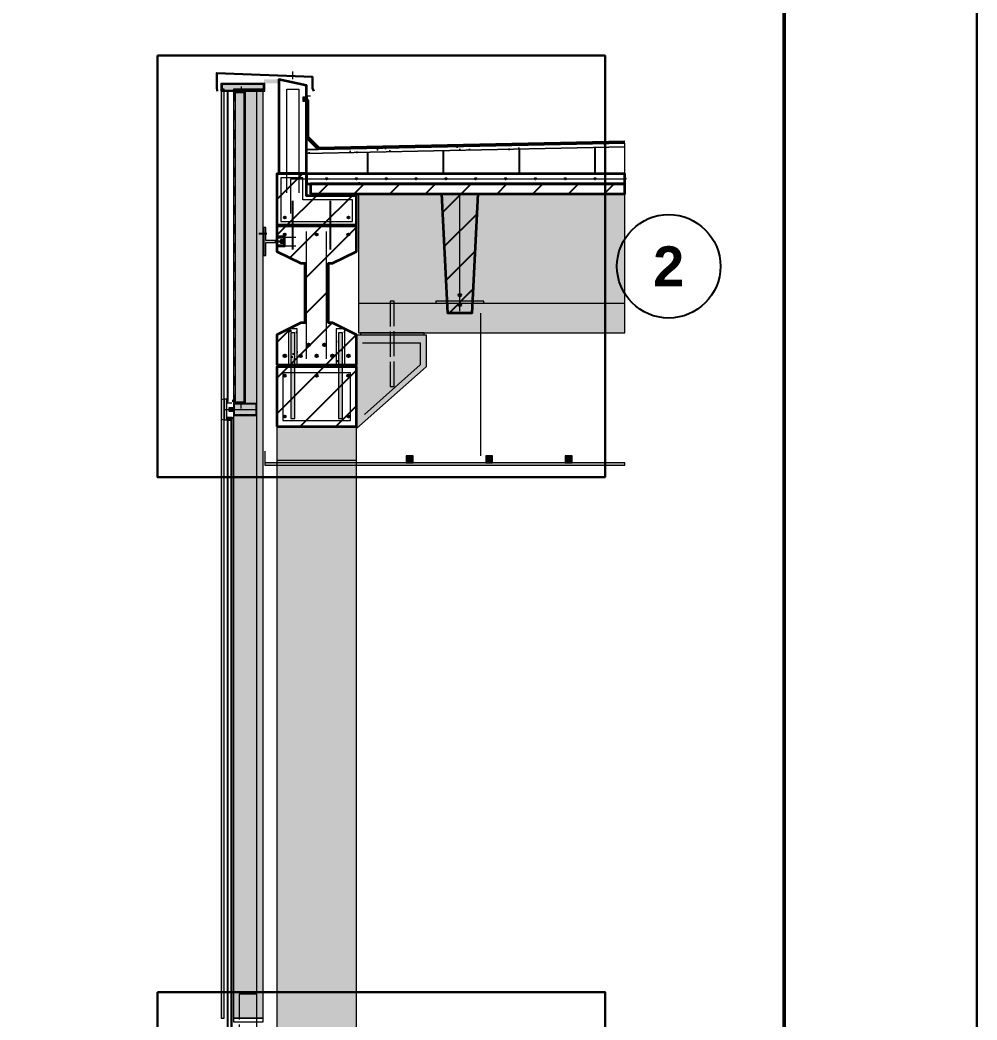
# Model space of a CAD drawing. Header units: millimetres. Extents: x 6 to 4194, y 6 to 5934.
# Drawn here: x 3232 to 4194, y 2162 to 3168 of the extents above; entities that cross this region are included whole.
import ezdxf
from ezdxf.enums import TextEntityAlignment as Align

# ---------------------------------------------------------------- set-up
doc = ezdxf.new("R2010")
doc.units = ezdxf.units.MM
doc.header["$LTSCALE"] = 20
doc.linetypes.add('DASHED', pattern=[1.524, 1.27, -0.254])
for name, color, linetype in [('A-ACERO', 250, 'Continuous'), ('A-AISLACION-EPS', 50, 'Continuous'), ('A-AISLACION-LANA', 40, 'Continuous'), ('A-ALUMINIO', 253, 'Continuous'), ('A-ARMADURAS', 14, 'Continuous'), ('A-BARRERAS-MEMBRANAS', 7, 'Continuous'), ('A-CONTORNOS', 7, 'Continuous'), ('A-GROUT', 251, 'Continuous'), ('A-HORMIGON-INSITU', 33, 'Continuous'), ('A-HORMIGON-PREMOLDEADO', 8, 'Continuous'), ('A-MORTERO-CARPETAS', 252, 'Continuous'), ('A-NEOPRENO-SELLADORES', 7, 'Continuous'), ('A-PROYECCION-OCULTO', 8, 'DASHED'), ('A-VIDRIO', 4, 'Continuous'), ('A-VISTA', 8, 'Continuous'), ('X-MARCO', 7, 'Continuous'), ('X-REFERENCIAS', 1, 'Continuous')]:
    doc.layers.add(name, color=color, linetype=linetype)
doc.styles.add('ARIAL-B', font='arialbd.ttf')

msp = doc.modelspace()

# ---------------------------------------------------------------- hatches: boundary and pattern name
at = {"layer": 'A-ACERO', "true_color": 0x3b3b3b}
h = msp.add_hatch(color=250, dxfattribs=at)
h.dxf.hatch_style = 1
h.paths.add_polyline_path([(3448, 2782), (3458.6, 2782), (3458.6, 3096), (3448, 3096), (3448, 3094.8), (3457.4, 3094.8), (3457.4, 2783.2), (3448, 2783.2)])
h = msp.add_hatch(color=250, dxfattribs=at)
h.dxf.hatch_style = 1
h.paths.add_polyline_path([(3477, 2931), (3479, 2931), (3479, 2944), (3490, 2944), (3490, 2946), (3479, 2946), (3479, 2959), (3477, 2959)])
h = msp.add_hatch(color=250, dxfattribs=at)
h.dxf.hatch_style = 1
h.paths.add_polyline_path([(3490, 2939.8), (3498.4, 2939.8), (3498.4, 2950.2), (3490, 2950.2), (3490, 2948.6), (3496.8, 2948.6), (3496.8, 2941.4), (3490, 2941.4)])
at = {"layer": 'A-ACERO', "true_color": 0x555555}
h = msp.add_hatch(color=251, dxfattribs=at)
h.dxf.hatch_style = 1
h.paths.add_polyline_path([(3493.6, 2943.4), (3496.8, 2943.4), (3496.8, 2946.6), (3493.6, 2946.6)])
at = {"layer": 'A-ACERO', "true_color": 0x3b3b3b}
h = msp.add_hatch(color=250, dxfattribs=at)
h.dxf.hatch_style = 1
h.paths.add_polyline_path([(3504, 2819), (3508, 2819), (3508, 2853), (3504, 2853)])
h = msp.add_hatch(color=250, dxfattribs=at)
h.dxf.hatch_style = 1
h.paths.add_polyline_path([(3552, 2819), (3556, 2819), (3556, 2853), (3552, 2853)])
h = msp.add_hatch(color=250, dxfattribs=at)
h.dxf.hatch_style = 1
h.paths.add_polyline_path([(3504, 2767), (3508, 2767), (3508, 2819), (3504, 2819)])
h = msp.add_hatch(color=250, dxfattribs=at)
h.dxf.hatch_style = 1
h.paths.add_polyline_path([(3552, 2767), (3556, 2767), (3556, 2819), (3552, 2819)])
at = {"layer": 'A-ACERO', "true_color": 0x333333}
h = msp.add_hatch(color=250, dxfattribs=at)
h.dxf.hatch_style = 1
h.paths.add_polyline_path([(3440.4, 2782), (3444.8, 2782), (3444.8, 2783.2), (3440.4, 2783.2)])
at = {"layer": 'A-AISLACION-EPS'}
h = msp.add_hatch(dxfattribs=at)
h.set_pattern_fill('ZIGZAG', color=256, scale=6)
h.paths.add_polyline_path([(3520, 3013.6), (3840, 3013.6), (3840, 3040), (3520, 3033.6)])
at = {"layer": 'A-AISLACION-LANA'}
h = msp.add_hatch(dxfattribs=at)
h.set_pattern_fill('INSUL', color=256, scale=3, angle=90)
h.paths.add_polyline_path([(3448, 2783.2), (3458, 2783.2), (3458, 3094.8), (3448, 3094.8)])
at = {"layer": 'A-ALUMINIO', "true_color": 0x9aa3ab}
h = msp.add_hatch(color=253, dxfattribs=at)
h.dxf.hatch_style = 1
h.paths.add_polyline_path([(3433.6, 3096), (3478, 3096), (3478, 3104), (3433.6, 3104)])
at = {"layer": 'A-ALUMINIO', "true_color": 0xb9c0c6}
h = msp.add_hatch(color=9, dxfattribs=at)
h.dxf.hatch_style = 1
h.paths.add_polyline_path([(3434, 2766.4), (3437.2, 2765.6), (3437.2, 2786.4), (3434, 2785.6)])
at = {"layer": 'A-ALUMINIO', "true_color": 0x9aa3ab}
h = msp.add_hatch(color=253, dxfattribs=at)
h.dxf.hatch_style = 1
h.paths.add_polyline_path([(3437.2, 2765.6), (3439.6, 2765.6), (3439.6, 2786.4), (3437.2, 2786.4)])
h = msp.add_hatch(color=253, dxfattribs=at)
h.dxf.hatch_style = 1
h.paths.add_polyline_path([(3441.6, 2774.4), (3446.4, 2774.4), (3446.4, 2777.6), (3441.6, 2777.6)])
h = msp.add_hatch(color=253, dxfattribs=at)
h.dxf.hatch_style = 1
h.paths.add_polyline_path([(3446.4, 2770), (3470, 2770), (3470, 2782), (3446.4, 2782)])
h = msp.add_hatch(color=253, dxfattribs=at)
h.dxf.hatch_style = 1
h.paths.add_polyline_path([(3441.2, 2765.2), (3443.6, 2765.2), (3443.6, 2768), (3441.2, 2768)])
h = msp.add_hatch(color=253, dxfattribs=at)
h.dxf.hatch_style = 1
h.paths.add_polyline_path([(3620, 2722.5), (3627, 2722.5), (3627, 2729.4), (3620, 2729.4)])
h = msp.add_hatch(color=253, dxfattribs=at)
h.dxf.hatch_style = 1
h.paths.add_polyline_path([(3700, 2722.5), (3707, 2722.5), (3707, 2729.4), (3700, 2729.4)])
h = msp.add_hatch(color=253, dxfattribs=at)
h.dxf.hatch_style = 1
h.paths.add_polyline_path([(3780, 2722.5), (3787, 2722.5), (3787, 2729.4), (3780, 2729.4)])
at = {"layer": 'A-ARMADURAS'}
h = msp.add_hatch(color=256, dxfattribs=at)
h.dxf.hatch_style = 1
h.paths.add_polyline_path([(3540.7, 3008), (3540.6, 3008.2), (3540.6, 3008.4), (3540.4, 3008.6), (3540.2, 3008.6), (3540, 3008.7), (3539.8, 3008.6), (3539.6, 3008.6), (3539.4, 3008.4), (3539.4, 3008.2), (3539.3, 3008), (3539.4, 3007.8), (3539.4, 3007.6), (3539.6, 3007.4), (3539.8, 3007.4), (3540, 3007.3), (3540.2, 3007.4), (3540.4, 3007.4), (3540.6, 3007.6), (3540.6, 3007.8)])
h = msp.add_hatch(color=256, dxfattribs=at)
h.dxf.hatch_style = 1
h.paths.add_polyline_path([(3570.7, 3008), (3570.6, 3008.2), (3570.6, 3008.4), (3570.4, 3008.6), (3570.2, 3008.6), (3570, 3008.7), (3569.8, 3008.6), (3569.6, 3008.6), (3569.4, 3008.4), (3569.4, 3008.2), (3569.3, 3008), (3569.4, 3007.8), (3569.4, 3007.6), (3569.6, 3007.4), (3569.8, 3007.4), (3570, 3007.3), (3570.2, 3007.4), (3570.4, 3007.4), (3570.6, 3007.6), (3570.6, 3007.8)])
h = msp.add_hatch(color=256, dxfattribs=at)
h.dxf.hatch_style = 1
h.paths.add_polyline_path([(3600.7, 3008), (3600.6, 3008.2), (3600.6, 3008.4), (3600.4, 3008.6), (3600.2, 3008.6), (3600, 3008.7), (3599.8, 3008.6), (3599.6, 3008.6), (3599.4, 3008.4), (3599.4, 3008.2), (3599.3, 3008), (3599.4, 3007.8), (3599.4, 3007.6), (3599.6, 3007.4), (3599.8, 3007.4), (3600, 3007.3), (3600.2, 3007.4), (3600.4, 3007.4), (3600.6, 3007.6), (3600.6, 3007.8)])
h = msp.add_hatch(color=256, dxfattribs=at)
h.dxf.hatch_style = 1
h.paths.add_polyline_path([(3630.7, 3008), (3630.6, 3008.2), (3630.6, 3008.4), (3630.4, 3008.6), (3630.2, 3008.6), (3630, 3008.7), (3629.8, 3008.6), (3629.6, 3008.6), (3629.4, 3008.4), (3629.4, 3008.2), (3629.3, 3008), (3629.4, 3007.8), (3629.4, 3007.6), (3629.6, 3007.4), (3629.8, 3007.4), (3630, 3007.3), (3630.2, 3007.4), (3630.4, 3007.4), (3630.6, 3007.6), (3630.6, 3007.8)])
h = msp.add_hatch(color=256, dxfattribs=at)
h.dxf.hatch_style = 1
h.paths.add_polyline_path([(3660.7, 3008), (3660.6, 3008.2), (3660.6, 3008.4), (3660.4, 3008.6), (3660.2, 3008.6), (3660, 3008.7), (3659.8, 3008.6), (3659.6, 3008.6), (3659.4, 3008.4), (3659.4, 3008.2), (3659.3, 3008), (3659.4, 3007.8), (3659.4, 3007.6), (3659.6, 3007.4), (3659.8, 3007.4), (3660, 3007.3), (3660.2, 3007.4), (3660.4, 3007.4), (3660.6, 3007.6), (3660.6, 3007.8)])
h = msp.add_hatch(color=256, dxfattribs=at)
h.dxf.hatch_style = 1
h.paths.add_polyline_path([(3690.7, 3008), (3690.6, 3008.2), (3690.6, 3008.4), (3690.4, 3008.6), (3690.2, 3008.6), (3690, 3008.7), (3689.8, 3008.6), (3689.6, 3008.6), (3689.4, 3008.4), (3689.4, 3008.2), (3689.3, 3008), (3689.4, 3007.8), (3689.4, 3007.6), (3689.6, 3007.4), (3689.8, 3007.4), (3690, 3007.3), (3690.2, 3007.4), (3690.4, 3007.4), (3690.6, 3007.6), (3690.6, 3007.8)])
h = msp.add_hatch(color=256, dxfattribs=at)
h.dxf.hatch_style = 1
h.paths.add_polyline_path([(3720.7, 3008), (3720.6, 3008.2), (3720.6, 3008.4), (3720.4, 3008.6), (3720.2, 3008.6), (3720, 3008.7), (3719.8, 3008.6), (3719.6, 3008.6), (3719.4, 3008.4), (3719.4, 3008.2), (3719.3, 3008), (3719.4, 3007.8), (3719.4, 3007.6), (3719.6, 3007.4), (3719.8, 3007.4), (3720, 3007.3), (3720.2, 3007.4), (3720.4, 3007.4), (3720.6, 3007.6), (3720.6, 3007.8)])
h = msp.add_hatch(color=256, dxfattribs=at)
h.dxf.hatch_style = 1
h.paths.add_polyline_path([(3750.7, 3008), (3750.6, 3008.2), (3750.6, 3008.4), (3750.4, 3008.6), (3750.2, 3008.6), (3750, 3008.7), (3749.8, 3008.6), (3749.6, 3008.6), (3749.4, 3008.4), (3749.4, 3008.2), (3749.3, 3008), (3749.4, 3007.8), (3749.4, 3007.6), (3749.6, 3007.4), (3749.8, 3007.4), (3750, 3007.3), (3750.2, 3007.4), (3750.4, 3007.4), (3750.6, 3007.6), (3750.6, 3007.8)])
h = msp.add_hatch(color=256, dxfattribs=at)
h.dxf.hatch_style = 1
h.paths.add_polyline_path([(3780.7, 3008), (3780.6, 3008.2), (3780.6, 3008.4), (3780.4, 3008.6), (3780.2, 3008.6), (3780, 3008.7), (3779.8, 3008.6), (3779.6, 3008.6), (3779.4, 3008.4), (3779.4, 3008.2), (3779.3, 3008), (3779.4, 3007.8), (3779.4, 3007.6), (3779.6, 3007.4), (3779.8, 3007.4), (3780, 3007.3), (3780.2, 3007.4), (3780.4, 3007.4), (3780.6, 3007.6), (3780.6, 3007.8)])
h = msp.add_hatch(color=256, dxfattribs=at)
h.dxf.hatch_style = 1
h.paths.add_polyline_path([(3810.7, 3008), (3810.6, 3008.2), (3810.6, 3008.4), (3810.4, 3008.6), (3810.2, 3008.6), (3810, 3008.7), (3809.8, 3008.6), (3809.6, 3008.6), (3809.4, 3008.4), (3809.4, 3008.2), (3809.3, 3008), (3809.4, 3007.8), (3809.4, 3007.6), (3809.6, 3007.4), (3809.8, 3007.4), (3810, 3007.3), (3810.2, 3007.4), (3810.4, 3007.4), (3810.6, 3007.6), (3810.6, 3007.8)])
h = msp.add_hatch(color=256, dxfattribs=at)
h.dxf.hatch_style = 1
h.paths.add_polyline_path([(3840.7, 3008), (3840.6, 3008.2), (3840.6, 3008.4), (3840.4, 3008.6), (3840.2, 3008.6), (3840, 3008.7), (3839.8, 3008.6), (3839.6, 3008.6), (3839.4, 3008.4), (3839.4, 3008.2), (3839.3, 3008), (3839.4, 3007.8), (3839.4, 3007.6), (3839.6, 3007.4), (3839.8, 3007.4), (3840, 3007.3), (3840.2, 3007.4), (3840.4, 3007.4), (3840.6, 3007.6), (3840.6, 3007.8)])
h = msp.add_hatch(color=256, dxfattribs=at)
h.dxf.hatch_style = 1
h.paths.add_polyline_path([(3499, 2969), (3499, 2969.3), (3498.8, 2969.6), (3498.6, 2969.8), (3498.3, 2970), (3498, 2970), (3497.7, 2970), (3497.4, 2969.8), (3497.2, 2969.6), (3497, 2969.3), (3497, 2969), (3497, 2968.7), (3497.2, 2968.4), (3497.4, 2968.2), (3497.7, 2968), (3498, 2968), (3498.3, 2968), (3498.6, 2968.2), (3498.8, 2968.4), (3499, 2968.7)])
h = msp.add_hatch(color=256, dxfattribs=at)
h.dxf.hatch_style = 1
h.paths.add_polyline_path([(3563, 2969), (3563, 2969.3), (3562.8, 2969.6), (3562.6, 2969.8), (3562.3, 2970), (3562, 2970), (3561.7, 2970), (3561.4, 2969.8), (3561.2, 2969.6), (3561, 2969.3), (3561, 2969), (3561, 2968.7), (3561.2, 2968.4), (3561.4, 2968.2), (3561.7, 2968), (3562, 2968), (3562.3, 2968), (3562.6, 2968.2), (3562.8, 2968.4), (3563, 2968.7)])
h = msp.add_hatch(color=256, dxfattribs=at)
h.dxf.hatch_style = 1
h.paths.add_polyline_path([(3499.1, 2952), (3499.1, 2952.3), (3498.9, 2952.7), (3498.7, 2952.9), (3498.3, 2953.1), (3498, 2953.1), (3497.7, 2953.1), (3497.3, 2952.9), (3497.1, 2952.7), (3496.9, 2952.3), (3496.9, 2952), (3496.9, 2951.7), (3497.1, 2951.3), (3497.3, 2951.1), (3497.7, 2950.9), (3498, 2950.9), (3498.3, 2950.9), (3498.7, 2951.1), (3498.9, 2951.3), (3499.1, 2951.7)])
h = msp.add_hatch(color=256, dxfattribs=at)
h.dxf.hatch_style = 1
h.paths.add_polyline_path([(3531.1, 2952), (3531.1, 2952.3), (3530.9, 2952.7), (3530.7, 2952.9), (3530.3, 2953.1), (3530, 2953.1), (3529.7, 2953.1), (3529.3, 2952.9), (3529.1, 2952.7), (3528.9, 2952.3), (3528.9, 2952), (3528.9, 2951.7), (3529.1, 2951.3), (3529.3, 2951.1), (3529.7, 2950.9), (3530, 2950.9), (3530.3, 2950.9), (3530.7, 2951.1), (3530.9, 2951.3), (3531.1, 2951.7)])
h = msp.add_hatch(color=256, dxfattribs=at)
h.dxf.hatch_style = 1
h.paths.add_polyline_path([(3563.1, 2952), (3563.1, 2952.3), (3562.9, 2952.7), (3562.7, 2952.9), (3562.3, 2953.1), (3562, 2953.1), (3561.7, 2953.1), (3561.3, 2952.9), (3561.1, 2952.7), (3560.9, 2952.3), (3560.9, 2952), (3560.9, 2951.7), (3561.1, 2951.3), (3561.3, 2951.1), (3561.7, 2950.9), (3562, 2950.9), (3562.3, 2950.9), (3562.7, 2951.1), (3562.9, 2951.3), (3563.1, 2951.7)])
h = msp.add_hatch(color=256, dxfattribs=at)
h.dxf.hatch_style = 1
h.paths.add_polyline_path([(3675.2, 2891), (3675.1, 2891.4), (3675, 2891.7), (3674.7, 2892), (3674.4, 2892.1), (3674, 2892.2), (3673.6, 2892.1), (3673.3, 2892), (3673, 2891.7), (3672.9, 2891.4), (3672.8, 2891), (3672.9, 2890.6), (3673, 2890.3), (3673.3, 2890), (3673.6, 2889.9), (3674, 2889.8), (3674.4, 2889.9), (3674.7, 2890), (3675, 2890.3), (3675.1, 2890.6)])
h = msp.add_hatch(color=256, dxfattribs=at)
h.dxf.hatch_style = 1
h.paths.add_polyline_path([(3675.2, 2881), (3675.1, 2881.4), (3675, 2881.7), (3674.7, 2882), (3674.4, 2882.1), (3674, 2882.2), (3673.6, 2882.1), (3673.3, 2882), (3673, 2881.7), (3672.9, 2881.4), (3672.8, 2881), (3672.9, 2880.6), (3673, 2880.3), (3673.3, 2880), (3673.6, 2879.9), (3674, 2879.8), (3674.4, 2879.9), (3674.7, 2880), (3675, 2880.3), (3675.1, 2880.6)])
h = msp.add_hatch(color=256, dxfattribs=at)
h.dxf.hatch_style = 1
h.paths.add_polyline_path([(3523.3, 2841), (3523.2, 2841.4), (3523, 2841.8), (3522.8, 2842), (3522.4, 2842.2), (3522, 2842.3), (3521.6, 2842.2), (3521.2, 2842), (3521, 2841.8), (3520.8, 2841.4), (3520.7, 2841), (3520.8, 2840.6), (3521, 2840.2), (3521.2, 2840), (3521.6, 2839.8), (3522, 2839.7), (3522.4, 2839.8), (3522.8, 2840), (3523, 2840.2), (3523.2, 2840.6)])
h = msp.add_hatch(color=256, dxfattribs=at)
h.dxf.hatch_style = 1
h.paths.add_polyline_path([(3539.3, 2841), (3539.2, 2841.4), (3539, 2841.8), (3538.8, 2842), (3538.4, 2842.2), (3538, 2842.3), (3537.6, 2842.2), (3537.2, 2842), (3537, 2841.8), (3536.8, 2841.4), (3536.7, 2841), (3536.8, 2840.6), (3537, 2840.2), (3537.2, 2840), (3537.6, 2839.8), (3538, 2839.7), (3538.4, 2839.8), (3538.8, 2840), (3539, 2840.2), (3539.2, 2840.6)])
h = msp.add_hatch(color=256, dxfattribs=at)
h.dxf.hatch_style = 1
h.paths.add_polyline_path([(3499.3, 2830), (3499.2, 2830.4), (3499, 2830.8), (3498.8, 2831), (3498.4, 2831.2), (3498, 2831.3), (3497.6, 2831.2), (3497.2, 2831), (3497, 2830.8), (3496.8, 2830.4), (3496.7, 2830), (3496.8, 2829.6), (3497, 2829.2), (3497.2, 2829), (3497.6, 2828.8), (3498, 2828.7), (3498.4, 2828.8), (3498.8, 2829), (3499, 2829.2), (3499.2, 2829.6)])
h = msp.add_hatch(color=256, dxfattribs=at)
h.dxf.hatch_style = 1
h.paths.add_polyline_path([(3515.3, 2830), (3515.2, 2830.4), (3515, 2830.8), (3514.8, 2831), (3514.4, 2831.2), (3514, 2831.3), (3513.6, 2831.2), (3513.2, 2831), (3513, 2830.8), (3512.8, 2830.4), (3512.7, 2830), (3512.8, 2829.6), (3513, 2829.2), (3513.2, 2829), (3513.6, 2828.8), (3514, 2828.7), (3514.4, 2828.8), (3514.8, 2829), (3515, 2829.2), (3515.2, 2829.6)])
h = msp.add_hatch(color=256, dxfattribs=at)
h.dxf.hatch_style = 1
h.paths.add_polyline_path([(3531.3, 2830), (3531.2, 2830.4), (3531, 2830.8), (3530.8, 2831), (3530.4, 2831.2), (3530, 2831.3), (3529.6, 2831.2), (3529.2, 2831), (3529, 2830.8), (3528.8, 2830.4), (3528.7, 2830), (3528.8, 2829.6), (3529, 2829.2), (3529.2, 2829), (3529.6, 2828.8), (3530, 2828.7), (3530.4, 2828.8), (3530.8, 2829), (3531, 2829.2), (3531.2, 2829.6)])
h = msp.add_hatch(color=256, dxfattribs=at)
h.dxf.hatch_style = 1
h.paths.add_polyline_path([(3547.3, 2830), (3547.2, 2830.4), (3547, 2830.8), (3546.8, 2831), (3546.4, 2831.2), (3546, 2831.3), (3545.6, 2831.2), (3545.2, 2831), (3545, 2830.8), (3544.8, 2830.4), (3544.7, 2830), (3544.8, 2829.6), (3545, 2829.2), (3545.2, 2829), (3545.6, 2828.8), (3546, 2828.7), (3546.4, 2828.8), (3546.8, 2829), (3547, 2829.2), (3547.2, 2829.6)])
h = msp.add_hatch(color=256, dxfattribs=at)
h.dxf.hatch_style = 1
h.paths.add_polyline_path([(3563.3, 2830), (3563.2, 2830.4), (3563, 2830.8), (3562.8, 2831), (3562.4, 2831.2), (3562, 2831.3), (3561.6, 2831.2), (3561.2, 2831), (3561, 2830.8), (3560.8, 2830.4), (3560.7, 2830), (3560.8, 2829.6), (3561, 2829.2), (3561.2, 2829), (3561.6, 2828.8), (3562, 2828.7), (3562.4, 2828.8), (3562.8, 2829), (3563, 2829.2), (3563.2, 2829.6)])
h = msp.add_hatch(color=256, dxfattribs=at)
h.dxf.hatch_style = 1
h.paths.add_polyline_path([(3499.2, 2810), (3499.1, 2810.4), (3499, 2810.7), (3498.7, 2811), (3498.4, 2811.1), (3498, 2811.2), (3497.6, 2811.1), (3497.3, 2811), (3497, 2810.7), (3496.9, 2810.4), (3496.8, 2810), (3496.9, 2809.6), (3497, 2809.3), (3497.3, 2809), (3497.6, 2808.9), (3498, 2808.8), (3498.4, 2808.9), (3498.7, 2809), (3499, 2809.3), (3499.1, 2809.6)])
h = msp.add_hatch(color=256, dxfattribs=at)
h.dxf.hatch_style = 1
h.paths.add_polyline_path([(3531.2, 2810), (3531.1, 2810.4), (3531, 2810.7), (3530.7, 2811), (3530.4, 2811.1), (3530, 2811.2), (3529.6, 2811.1), (3529.3, 2811), (3529, 2810.7), (3528.9, 2810.4), (3528.8, 2810), (3528.9, 2809.6), (3529, 2809.3), (3529.3, 2809), (3529.6, 2808.9), (3530, 2808.8), (3530.4, 2808.9), (3530.7, 2809), (3531, 2809.3), (3531.1, 2809.6)])
h = msp.add_hatch(color=256, dxfattribs=at)
h.dxf.hatch_style = 1
h.paths.add_polyline_path([(3563.2, 2810), (3563.1, 2810.4), (3563, 2810.7), (3562.7, 2811), (3562.4, 2811.1), (3562, 2811.2), (3561.6, 2811.1), (3561.3, 2811), (3561, 2810.7), (3560.9, 2810.4), (3560.8, 2810), (3560.9, 2809.6), (3561, 2809.3), (3561.3, 2809), (3561.6, 2808.9), (3562, 2808.8), (3562.4, 2808.9), (3562.7, 2809), (3563, 2809.3), (3563.1, 2809.6)])
h = msp.add_hatch(color=256, dxfattribs=at)
h.dxf.hatch_style = 1
h.paths.add_polyline_path([(3499, 2769), (3498.9, 2769.3), (3498.8, 2769.6), (3498.6, 2769.8), (3498.3, 2769.9), (3498, 2770), (3497.7, 2769.9), (3497.4, 2769.8), (3497.2, 2769.6), (3497.1, 2769.3), (3497, 2769), (3497.1, 2768.7), (3497.2, 2768.4), (3497.4, 2768.2), (3497.7, 2768.1), (3498, 2768), (3498.3, 2768.1), (3498.6, 2768.2), (3498.8, 2768.4), (3498.9, 2768.7)])
h = msp.add_hatch(color=256, dxfattribs=at)
h.dxf.hatch_style = 1
h.paths.add_polyline_path([(3563, 2769), (3562.9, 2769.3), (3562.8, 2769.6), (3562.6, 2769.8), (3562.3, 2769.9), (3562, 2770), (3561.7, 2769.9), (3561.4, 2769.8), (3561.2, 2769.6), (3561.1, 2769.3), (3561, 2769), (3561.1, 2768.7), (3561.2, 2768.4), (3561.4, 2768.2), (3561.7, 2768.1), (3562, 2768), (3562.3, 2768.1), (3562.6, 2768.2), (3562.8, 2768.4), (3562.9, 2768.7)])
at = {"layer": 'A-BARRERAS-MEMBRANAS', "true_color": 0x000000}
h = msp.add_hatch(color=18, dxfattribs=at)
h.dxf.hatch_style = 1
h.paths.add_polyline_path([(3490, 3013), (3840, 3013), (3840, 3013.6), (3490, 3013.6)])
at = {"layer": 'A-GROUT'}
h = msp.add_hatch(dxfattribs=at)
h.set_pattern_fill('AR-SAND', color=256, scale=0.4)
h.paths.add_polyline_path([(3520, 2991), (3524, 2991), (3524, 3003), (3520, 3003)])
h = msp.add_hatch(dxfattribs=at)
h.set_pattern_fill('AR-SAND', color=256, scale=0.4)
h.paths.add_polyline_path([(3490, 2960), (3570, 2960), (3570, 2962), (3490, 2962)])
h = msp.add_hatch(dxfattribs=at)
h.set_pattern_fill('AR-SAND', color=256, scale=0.4)
h.paths.add_polyline_path([(3501.6, 2821), (3510.4, 2821), (3510.4, 2857), (3501.6, 2857)])
h = msp.add_hatch(dxfattribs=at)
h.set_pattern_fill('AR-SAND', color=256, scale=0.4)
h.paths.add_polyline_path([(3549.6, 2821), (3558.4, 2821), (3558.4, 2857), (3549.6, 2857)])
at = {"layer": 'A-HORMIGON-INSITU'}
h = msp.add_hatch(dxfattribs=at)
h.set_pattern_fill('AR-CONC', color=256, scale=1.2)
h.paths.add_polyline_path([(3492, 3013.6), (3520, 3013.6), (3520, 3102), (3492, 3108)])
h = msp.add_hatch(dxfattribs=at)
h.set_pattern_fill('AR-CONC', color=256, scale=1.2)
h.paths.add_polyline_path([(3520, 3003), (3840, 3003), (3840, 3013), (3520, 3013)])
at = {"layer": 'A-HORMIGON-PREMOLDEADO'}
h = msp.add_hatch(dxfattribs=at)
h.set_pattern_fill('ANSI31', color=256, scale=8)
h.paths.add_polyline_path([(3490, 2961), (3570, 2961), (3570, 2991), (3520, 2991), (3520, 3013), (3490, 3013)])
h = msp.add_hatch(dxfattribs=at)
h.set_pattern_fill('ANSI31', color=256, scale=8)
h.paths.add_polyline_path([(3524, 2993), (3840, 2993), (3840, 3003), (3524, 3003)])
h = msp.add_hatch(dxfattribs=at)
h.set_pattern_fill('ANSI31', color=256, scale=8)
h.paths.add_polyline_path([(3656, 2993), (3692, 2993), (3686, 2873), (3662, 2873)])
h = msp.add_hatch(dxfattribs=at)
h.set_pattern_fill('ANSI31', color=256, scale=8)
h.paths.add_polyline_path([(3490, 2821), (3570, 2821), (3570, 2851), (3546, 2863), (3542, 2863), (3542, 2923), (3546, 2923), (3570, 2935), (3570, 2961), (3490, 2961), (3490, 2935), (3514, 2923), (3518, 2923), (3518, 2863), (3514, 2863), (3490, 2851)])
h = msp.add_hatch(dxfattribs=at)
h.set_pattern_fill('ANSI31', color=256, scale=8)
h.paths.add_polyline_path([(3490, 2759), (3570, 2759), (3570, 2819), (3490, 2819)])
at = {"layer": 'A-MORTERO-CARPETAS'}
h = msp.add_hatch(dxfattribs=at)
h.set_pattern_fill('AR-SAND', color=256, scale=0.6)
h.paths.add_polyline_path([(3520, 3037.6), (3532, 3037.6), (3520, 3049.6)])
h = msp.add_hatch(dxfattribs=at)
h.set_pattern_fill('AR-SAND', color=256, scale=0.6)
h.paths.add_polyline_path([(3520, 3033.6), (3840, 3040), (3840, 3044), (3520, 3037.6)])
at = {"layer": 'A-NEOPRENO-SELLADORES', "true_color": 0x222222}
h = msp.add_hatch(color=250, dxfattribs=at)
h.dxf.hatch_style = 1
h.paths.add_polyline_path([(3477, 3104), (3492, 3104), (3492, 3108), (3477, 3108)])
h = msp.add_hatch(color=250, dxfattribs=at)
h.dxf.hatch_style = 1
h.paths.add_polyline_path([(3516.2, 3086.2), (3519.8, 3086.2), (3519.8, 3089.8), (3516.2, 3089.8)])
at = {"layer": 'A-NEOPRENO-SELLADORES', "true_color": 0x111111}
h = msp.add_hatch(color=250, dxfattribs=at)
h.dxf.hatch_style = 1
h.paths.add_polyline_path([(3526, 2991), (3568, 2991), (3568, 2993), (3526, 2993)])
h = msp.add_hatch(color=250, dxfattribs=at)
h.dxf.hatch_style = 1
h.paths.add_polyline_path([(3650, 2883), (3698, 2883), (3698, 2885), (3650, 2885)])
h = msp.add_hatch(color=250, dxfattribs=at)
h.dxf.hatch_style = 1
h.paths.add_polyline_path([(3574, 2851), (3638, 2851), (3638, 2853), (3574, 2853)])
h = msp.add_hatch(color=250, dxfattribs=at)
h.dxf.hatch_style = 1
h.paths.add_polyline_path([(3490, 2819), (3570, 2819), (3570, 2821), (3490, 2821)])
h = msp.add_hatch(color=250, dxfattribs=at)
h.dxf.hatch_style = 1
h.paths.add_polyline_path([(3439.6, 2783.6), (3440, 2783.6), (3440, 2786), (3439.6, 2786)])
h = msp.add_hatch(color=250, dxfattribs=at)
h.dxf.hatch_style = 1
h.paths.add_polyline_path([(3445, 2783.6), (3446, 2783.6), (3446, 2786), (3445, 2786)])
h = msp.add_hatch(color=250, dxfattribs=at)
h.dxf.hatch_style = 1
h.paths.add_polyline_path([(3439.6, 2766), (3440, 2766), (3440, 2768.4), (3439.6, 2768.4)])
h = msp.add_hatch(color=250, dxfattribs=at)
h.dxf.hatch_style = 1
h.paths.add_polyline_path([(3441.2, 2767.2), (3443.6, 2767.2), (3443.6, 2768), (3441.2, 2768)])
h = msp.add_hatch(color=250, dxfattribs=at)
h.dxf.hatch_style = 1
h.paths.add_polyline_path([(3445, 2766), (3446, 2766), (3446, 2768.4), (3445, 2768.4)])
at = {"layer": 'A-VIDRIO', "true_color": 0x6f8796}
h = msp.add_hatch(color=252, dxfattribs=at)
h.dxf.hatch_style = 1
h.paths.add_polyline_path([(3440, 2784), (3441.2, 2784), (3441.2, 3096), (3440, 3096)])
at = {"layer": 'A-VIDRIO', "true_color": 0xbfe3f0}
h = msp.add_hatch(color=254, dxfattribs=at)
h.dxf.hatch_style = 1
h.paths.add_polyline_path([(3440, 2146), (3441.2, 2146), (3441.2, 2768), (3440, 2768)])
h = msp.add_hatch(color=254, dxfattribs=at)
h.dxf.hatch_style = 1
h.paths.add_polyline_path([(3443.6, 2146), (3445, 2146), (3445, 2768), (3443.6, 2768)])
at = {"layer": 'A-VISTA', "true_color": 0xe9ecee}
h = msp.add_hatch(color=7, dxfattribs=at)
h.dxf.hatch_style = 1
h.paths.add_polyline_path([(3434, 2164), (3437.2, 2164), (3437.2, 3098), (3434, 3098)])
at = {"layer": 'A-VISTA', "true_color": 0xe3e7ea}
h = msp.add_hatch(color=254, dxfattribs=at)
h.dxf.hatch_style = 1
h.paths.add_polyline_path([(3446.4, 2164), (3476.4, 2164), (3476.4, 3098), (3446.4, 3098)])
at = {"layer": 'A-VISTA', "true_color": 0xe9ebed}
h = msp.add_hatch(color=7, dxfattribs=at)
h.dxf.hatch_style = 1
h.paths.add_polyline_path([(3572, 2853), (3840, 2853), (3840, 2993), (3572, 2993)])
at = {"layer": 'A-VISTA', "true_color": 0xe3e6e8}
h = msp.add_hatch(color=254, dxfattribs=at)
h.dxf.hatch_style = 1
h.paths.add_polyline_path([(3570, 2851), (3640, 2851), (3640, 2819), (3570, 2757)])
at = {"layer": 'A-VISTA', "true_color": 0xeceeef}
h = msp.add_hatch(color=7, dxfattribs=at)
h.dxf.hatch_style = 1
h.paths.add_polyline_path([(3490, 2113), (3570, 2113), (3570, 2759), (3490, 2759)])
at = {"layer": 'A-VISTA', "true_color": 0xf2f2f2}
h = msp.add_hatch(color=7, dxfattribs=at)
h.dxf.hatch_style = 1
h.paths.add_polyline_path([(3478, 2720), (3840, 2720), (3840, 2722.5), (3478, 2722.5)])

# ---------------------------------------------------------------- linework, layer by layer
at = {"layer": 'A-ARMADURAS', "lineweight": 20}
for points in [[(3500, 2994), (3500, 3098), (3512, 3098), (3512, 2994)], [(3504, 2973), (3504, 3008), (3568, 3008)]]:
    msp.add_lwpolyline(points, dxfattribs=at)
at = {"layer": 'A-ARMADURAS', "lineweight": 13}
for points in [[(3494, 2965), (3566, 2965), (3566, 2987), (3516, 2987), (3516, 3009), (3494, 3009), (3494, 2965)], [(3526, 3008), (3840, 3008)], [(3674, 2875), (3674, 2993)], [(3520, 2827), (3520, 2955)], [(3540, 2827), (3540, 2955)], [(3576, 2843), (3634, 2843), (3634, 2821), (3578, 2771)], [(3496, 2765), (3564, 2765), (3564, 2813), (3496, 2813), (3496, 2765)]]:
    msp.add_lwpolyline(points, dxfattribs=at)
at = {"layer": 'A-ARMADURAS', "lineweight": 25}
for points in [[(3506, 2937), (3506, 2986)], [(3544, 2937), (3544, 2986)]]:
    msp.add_lwpolyline(points, dxfattribs=at)
at = {"layer": 'A-ARMADURAS'}
for centre, radius in [((3540, 3008), 0.68), ((3570, 3008), 0.68), ((3600, 3008), 0.68), ((3630, 3008), 0.68), ((3660, 3008), 0.68), ((3690, 3008), 0.68), ((3720, 3008), 0.68), ((3750, 3008), 0.68), ((3780, 3008), 0.68), ((3810, 3008), 0.68), ((3840, 3008), 0.68), ((3498, 2969), 1.04), ((3562, 2969), 1.04), ((3498, 2952), 1.12), ((3530, 2952), 1.12), ((3562, 2952), 1.12), ((3674, 2891), 1.2), ((3674, 2881), 1.2), ((3522, 2841), 1.28), ((3538, 2841), 1.28), ((3498, 2830), 1.28), ((3514, 2830), 1.28), ((3530, 2830), 1.28), ((3546, 2830), 1.28), ((3562, 2830), 1.28), ((3498, 2810), 1.2), ((3530, 2810), 1.2), ((3562, 2810), 1.2), ((3498, 2769), 0.96), ((3562, 2769), 0.96)]:
    msp.add_circle(centre, radius, dxfattribs=at)
at = {"layer": 'A-CONTORNOS', "lineweight": 30}
for points in [[(3430, 3096), (3429.6, 3100), (3429.6, 3114.4), (3526, 3110.4), (3526, 3099), (3527.2, 3096)], [(3488, 2945), (3494.4, 2945)]]:
    msp.add_lwpolyline(points, dxfattribs=at)
at = {"layer": 'A-CONTORNOS', "lineweight": 35}
for points in [[(3492, 3013.6), (3520, 3013.6), (3520, 3102), (3492, 3108)], [(3490, 2961), (3570, 2961), (3570, 2991), (3520, 2991), (3520, 3013), (3490, 3013)], [(3520, 3003), (3840, 3003), (3840, 3013), (3520, 3013)], [(3524, 2993), (3840, 2993), (3840, 3003), (3524, 3003)], [(3656, 2993), (3692, 2993), (3686, 2873), (3662, 2873)], [(3490, 2821), (3570, 2821), (3570, 2851), (3546, 2863), (3542, 2863), (3542, 2923), (3546, 2923), (3570, 2935), (3570, 2961), (3490, 2961), (3490, 2935), (3514, 2923), (3518, 2923), (3518, 2863), (3514, 2863), (3490, 2851)], [(3490, 2759), (3570, 2759), (3570, 2819), (3490, 2819)]]:
    msp.add_lwpolyline(points, close=True, dxfattribs=at)
at = {"layer": 'A-CONTORNOS', "lineweight": 18}
for points in [[(3506, 3108.2), (3506, 3116)], [(3524, 3091.2), (3520.4, 3091.2), (3520.4, 3080)], [(3478, 2734), (3478, 2720), (3486, 2720)]]:
    msp.add_lwpolyline(points, dxfattribs=at)
for points in [[(3433.6, 3096), (3478, 3096), (3478, 3104), (3433.6, 3104)], [(3440, 2784), (3441.2, 2784), (3441.2, 3096), (3440, 3096)], [(3448, 2783.2), (3458, 2783.2), (3458, 3094.8), (3448, 3094.8)], [(3520, 3037.6), (3532, 3037.6), (3520, 3049.6)], [(3520, 3033.6), (3840, 3040), (3840, 3044), (3520, 3037.6)], [(3520, 3013.6), (3840, 3013.6), (3840, 3040), (3520, 3033.6)], [(3446.4, 2770), (3470, 2770), (3470, 2782), (3446.4, 2782)], [(3440, 2146), (3441.2, 2146), (3441.2, 2768), (3440, 2768)], [(3443.6, 2146), (3445, 2146), (3445, 2768), (3443.6, 2768)], [(3478, 2720), (3840, 2720), (3840, 2722.5), (3478, 2722.5)]]:
    msp.add_lwpolyline(points, close=True, dxfattribs=at)
at = {"layer": 'A-CONTORNOS', "lineweight": 13}
for points in [[(3435, 3097.2), (3476.6, 3097.2), (3476.6, 3102.8), (3435, 3102.8)], [(3448, 2782), (3458.6, 2782), (3458.6, 3096), (3448, 3096), (3448, 3094.8), (3457.4, 3094.8), (3457.4, 2783.2), (3448, 2783.2)], [(3516, 3086), (3520, 3086), (3520, 3090), (3516, 3090)], [(3477, 2931), (3479, 2931), (3479, 2944), (3490, 2944), (3490, 2946), (3479, 2946), (3479, 2959), (3477, 2959)], [(3490, 2960), (3570, 2960), (3570, 2962), (3490, 2962)], [(3490, 2939.8), (3498.4, 2939.8), (3498.4, 2950.2), (3490, 2950.2), (3490, 2948.6), (3496.8, 2948.6), (3496.8, 2941.4), (3490, 2941.4)], [(3493.6, 2943.4), (3496.8, 2943.4), (3496.8, 2946.6), (3493.6, 2946.6)], [(3501.6, 2821), (3510.4, 2821), (3510.4, 2857), (3501.6, 2857)], [(3549.6, 2821), (3558.4, 2821), (3558.4, 2857), (3549.6, 2857)], [(3504, 2819), (3508, 2819), (3508, 2853), (3504, 2853)], [(3552, 2819), (3556, 2819), (3556, 2853), (3552, 2853)], [(3490, 2819), (3570, 2819), (3570, 2821), (3490, 2821)], [(3504, 2767), (3508, 2767), (3508, 2819), (3504, 2819)], [(3552, 2767), (3556, 2767), (3556, 2819), (3552, 2819)], [(3434, 2766.4), (3437.2, 2765.6), (3437.2, 2786.4), (3434, 2785.6)], [(3437.2, 2765.6), (3439.6, 2765.6), (3439.6, 2786.4), (3437.2, 2786.4)], [(3441.6, 2774.4), (3446.4, 2774.4), (3446.4, 2777.6), (3441.6, 2777.6)], [(3447.2, 2770.8), (3469.2, 2770.8), (3469.2, 2781.2), (3447.2, 2781.2)], [(3441.2, 2765.2), (3443.6, 2765.2), (3443.6, 2768), (3441.2, 2768)]]:
    msp.add_lwpolyline(points, close=True, dxfattribs=at)
for points in [[(3454, 3101), (3454, 3096)], [(3470, 2164), (3470, 3098)], [(3498.4, 2949.4), (3509, 2949.4)], [(3498.4, 2940.6), (3509, 2940.6)], [(3572, 2883), (3840, 2883)], [(3695, 2729.4), (3695, 2873)], [(3437.2, 2776), (3454, 2776)], [(3447.2, 2776), (3469.2, 2776)], [(3454, 2777), (3454, 2782)], [(3444.3, 2146), (3444.3, 2768)], [(3490, 2725), (3570, 2725)]]:
    msp.add_lwpolyline(points, dxfattribs=at)
at = {"layer": 'A-CONTORNOS', "lineweight": 50}
msp.add_lwpolyline([(3840, 3044.7), (3532, 3038.4), (3520.8, 3049.6), (3520.8, 3087), (3517, 3088)], dxfattribs=at)
at = {"layer": 'A-CONTORNOS', "lineweight": 25}
msp.add_lwpolyline([(3472, 2953), (3480, 2953)], dxfattribs=at)
at = {"layer": 'A-PROYECCION-OCULTO', "lineweight": 13}
for points in [[(3604, 2799), (3608, 2799), (3608, 2885), (3604, 2885)], [(3452, 2140), (3470, 2140), (3470, 2188), (3452, 2188)]]:
    msp.add_lwpolyline(points, close=True, dxfattribs=at)
at = {"layer": 'A-VISTA', "lineweight": 13}
for points in [[(3434, 2164), (3437.2, 2164), (3437.2, 3098), (3434, 3098)], [(3446.4, 2164), (3476.4, 2164), (3476.4, 3098), (3446.4, 3098)], [(3572, 2853), (3840, 2853), (3840, 2993), (3572, 2993)], [(3650, 2883), (3698, 2883), (3698, 2885), (3650, 2885)], [(3574, 2851), (3638, 2851), (3638, 2853), (3574, 2853)], [(3490, 2113), (3570, 2113), (3570, 2759), (3490, 2759)], [(3620, 2722.5), (3627, 2722.5), (3627, 2729.4), (3620, 2729.4)], [(3700, 2722.5), (3707, 2722.5), (3707, 2729.4), (3700, 2729.4)], [(3780, 2722.5), (3787, 2722.5), (3787, 2729.4), (3780, 2729.4)], [(3446.4, 2160), (3476.4, 2160), (3476.4, 2164), (3446.4, 2164)]]:
    msp.add_lwpolyline(points, close=True, dxfattribs=at)
at = {"layer": 'A-VISTA', "lineweight": 18}
msp.add_lwpolyline([(3570, 2851), (3640, 2851), (3640, 2819), (3570, 2757)], close=True, dxfattribs=at)
at = {"layer": 'X-MARCO', "lineweight": 30}
msp.add_lwpolyline([(6, 5934), (4194, 5934), (4194, 6), (6, 6)], close=True, dxfattribs=at)
at = {"layer": 'X-MARCO', "lineweight": 50}
msp.add_lwpolyline([(200, 5740), (4000, 5740), (4000, 200), (200, 200)], close=True, dxfattribs=at)
at = {"layer": 'X-REFERENCIAS', "color": 12, "lineweight": 30, "true_color": 0xcc0000}
for points in [[(3370, 3132), (3820, 3132), (3820, 2708), (3370, 2708)], [(3370, 2190), (3820, 2190), (3820, 1808), (3370, 1808)]]:
    msp.add_lwpolyline(points, close=True, dxfattribs=at)
at = {"layer": 'X-REFERENCIAS', "color": 12, "lineweight": 25, "true_color": 0xcc0000}
msp.add_circle((3884, 2920), 52, dxfattribs=at)

# ---------------------------------------------------------------- texts
at = {"layer": 'X-REFERENCIAS', "color": 12, "true_color": 0xcc0000, "style": 'ARIAL-B'}
msp.add_text('2', height=40.1, dxfattribs=at).set_placement((3884, 2900), align=Align.CENTER)

doc.saveas('drawing.dxf')
